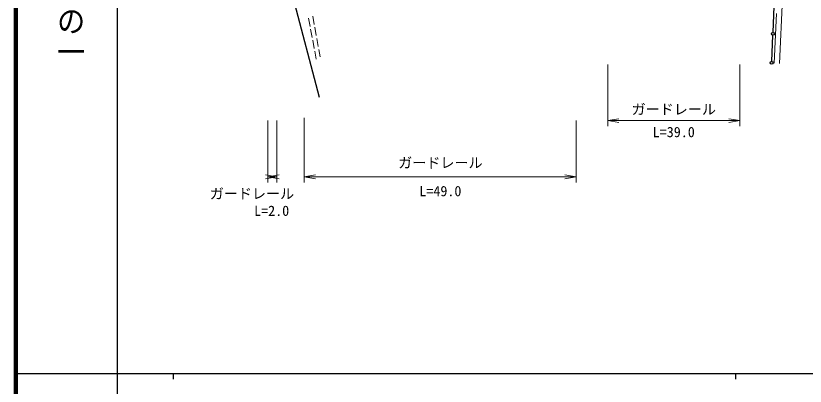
# Model space of a CAD drawing. Units: millimetres, scale not verified. Extents: x 40000 to 680000, y 20000 to 380000.
# Drawn here: x 40000 to 180374, y 202759 to 268639 of the extents above; entities that cross this region are included whole.
import ezdxf
from ezdxf.enums import TextEntityAlignment as Align

# ---------------------------------------------------------------- set-up
doc = ezdxf.new("R2010")
doc.units = ezdxf.units.MM
doc.header["$LTSCALE"] = 1000
for name, color, linetype, lineweight in [('M-BMK-OTRS', 5, 'Continuous', 25), ('M-STR-HTXT', 7, 'Continuous', 13), ('M-STR-STRC', 7, 'Continuous', 25), ('M-TTL', 2, 'Continuous', 140), ('M-TTL-BAND', 7, 'Continuous', 25), ('M-WORK', 1, 'Continuous', 13)]:
    doc.layers.add(name, color=color, linetype=linetype, lineweight=lineweight)
doc.styles.add('@ＭＳ ゴシック', font='')
doc.styles.add('ＭＳ ゴシック', font='')
doc.styles.get('@ＭＳ ゴシック').set_extended_font_data('@MS Gothic')
doc.styles.get('ＭＳ ゴシック').set_extended_font_data('MS Gothic')

# ---------------------------------------------------------------- blocks, each defined once
blk = doc.blocks.new('open_arrow')
at = {"color": 0, "linetype": 'Continuous', "lineweight": -2}
blk.add_lwpolyline([(7.5, 1.25), (0, 0), (7.5, -1.25)], dxfattribs=at)

msp = doc.modelspace()

# ---------------------------------------------------------------- linework, layer by layer
at = {"layer": 'M-BMK-OTRS'}
msp.add_line((94033, 254081), (83763, 292741), dxfattribs=at)
at = {"layer": 'M-STR-HTXT'}
for p, q in [((145247, 260000), (145247, 249000)), ((168775, 260000), (168775, 249000)), ((84822, 250000), (84822, 239000)), ((86414, 250000), (86414, 239000)), ((91263, 250500), (91263, 239000)), ((139662, 250000), (139662, 239000)), ((145247, 250000), (168775, 250000)), ((84822, 240000), (86414, 240000)), ((91263, 240000), (139662, 240000))]:
    msp.add_line(p, q, dxfattribs=at)
at = {"layer": 'M-STR-STRC'}
for p, q in [((174646, 265692), (174852, 270365)), ((174417, 260520), (174624, 265193))]:
    msp.add_line(p, q, dxfattribs=at)
for centre in [(174635, 265443), (174406, 260270)]:
    msp.add_circle(centre, 250, dxfattribs=at)
at = {"layer": 'M-TTL'}
msp.add_line((40000, 380000), (40000, 20000), dxfattribs=at)
at = {"layer": 'M-TTL-BAND'}
for p, q in [((58000, 370000), (58000, 20000)), ((40000, 205000), (579000, 205000)), ((68000, 205000), (68000, 204000)), ((168000, 205000), (168000, 204000))]:
    msp.add_line(p, q, dxfattribs=at)
at = {"layer": 'M-WORK'}
for p, q in [((176813, 281931), (175774, 260166)), ((92054, 268223), (92332, 266749)), ((93085, 267087), (92820, 268563)), ((174844, 260211), (175271, 269029)), ((92425, 266258), (92703, 264784)), ((93438, 265118), (93173, 266595)), ((92796, 264293), (93074, 262819)), ((93791, 263150), (93526, 264626)), ((94113, 261354), (93879, 262658)), ((93167, 262328), (93433, 260915))]:
    msp.add_line(p, q, dxfattribs=at)

# ---------------------------------------------------------------- block references
at = {"layer": 'M-STR-HTXT', "xscale": 267, "yscale": 267}
for p in [(145247, 250000), (84822, 240000), (91263, 240000)]:
    msp.add_blockref('open_arrow', p, dxfattribs=at)
at = {"layer": 'M-STR-HTXT', "xscale": 267, "yscale": 267, "rotation": 180}
for p in [(168775, 250000), (86414, 240000), (139662, 240000)]:
    msp.add_blockref('open_arrow', p, dxfattribs=at)

# ---------------------------------------------------------------- texts
at = {"layer": 'M-STR-HTXT', "style": 'ＭＳ ゴシック'}
for p in [(157000, 252000), (115500, 242500), (82000, 237000)]:
    msp.add_text('ガードレール', height=1833, dxfattribs=at).set_placement(p, align=Align.MIDDLE_CENTER)
for s, p in [('L=39.0', (157000, 246500)), ('L=49.0', (115500, 236000)), ('L=2.0', (85500, 232500))]:
    msp.add_text(s, height=1833, dxfattribs=at).set_placement(p, align=Align.BOTTOM_CENTER)
at = {"layer": 'M-TTL-BAND', "style": '@ＭＳ ゴシック', "width": 1.1}
msp.add_text('縮尺千分の一', height=3666, rotation=270, dxfattribs=at).set_placement((49777, 276030), align=Align.MIDDLE_CENTER)

doc.saveas('drawing.dxf')
